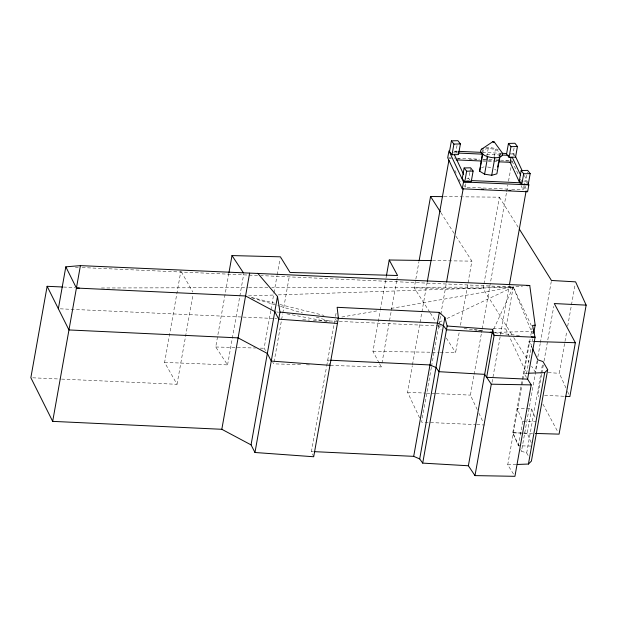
<?xml version="1.0" encoding="UTF-8"?>
<svg xmlns="http://www.w3.org/2000/svg" width="617" height="617" viewBox="0 0 617 617"><rect width="100%" height="100%" fill="white"/><g stroke="black" fill="none" stroke-linecap="round" stroke-linejoin="round"><path stroke-width="0.46" stroke-dasharray="3.08 2.31" d="M482.91 152.908L483.072 149.769L488.232 148.327L495.366 149.43L499.469 151.921M61.623 379.1L177.025 384.298L164.6 362.434L180.881 271.01M177.025 384.298L192.974 294.764M164.6 362.434L227.573 364.894L215.719 346.993L228.814 273.485M227.573 364.894L239.658 297.032M239.828 296.091L243.854 273.47M265.549 350.579L264.107 348.235L270.817 310.536M270.986 309.595L273.84 293.576M274.01 292.635L277.033 275.668M277.195 274.727L280.049 258.708M274.071 361.978L282.632 313.906M282.802 312.966L289.35 276.208M313.691 456.75L311.446 451.513L326.555 366.691M326.725 365.75L334.036 324.712M334.198 323.786L335.031 319.128M335.517 316.382L336.327 311.847M379.093 362.842L372.938 351.412L380.157 310.891M380.327 309.942L386.373 276.015M330.396 365.48L381.291 366.93L381.792 364.099M381.962 363.158L389.35 321.688M389.52 320.747L391.193 311.323M391.363 310.382L396.569 281.167M396.739 280.218L397.41 276.455M429.771 312.163L414.277 287.923L418.974 261.539M419.599 417.886L407.582 392.289L412.303 365.773M412.472 364.824L421.75 312.75M421.92 311.801L427.141 282.447M457.49 153.286L455.986 151.35L457.089 145.126M431.383 367.231L421.596 422.151L475.869 424.604M431.553 366.29L438.803 325.568M438.972 324.627L440.654 315.156M440.823 314.207L446.392 282.964M507.884 189.134L465.187 187.206L465.796 183.773M470.216 180.403L468.712 178.467L469.822 172.243M469.977 171.356L470.455 168.688M482.749 151.597L483.072 149.769M486.119 160.212L486.605 157.474M486.767 156.556L488.232 148.327M440.222 352.346L455.601 352.554L459.295 331.823M460.475 325.221L471.889 261.138L455.87 236.095M494.063 156.741L495.366 149.43M499.639 156.078L500.294 152.422L500.132 155.561L496.693 156.517M511.694 334.329L483.103 288.602L483.774 284.83M483.944 283.889L499.392 197.178L463.058 196.823M514.539 155.862L513.036 153.926L514.138 147.702M477.226 409.634L470.416 395.127L473.956 375.236M474.126 374.295L481.376 333.573M481.545 332.632L482.054 329.786M482.224 328.846L506.511 192.489M506.68 191.548L507.86 184.915M508.531 181.128L511.061 166.922M511.74 163.135L512.079 161.245L503.511 160.86M513.953 155.569L514.262 153.857L510.421 153.679M511.678 189.303L523.062 189.82L524.28 182.964M527.265 182.979L525.761 181.043L527.342 172.151M492.027 382.378L509.226 285.794M532.733 338.872L526.594 373.324L505.763 328.938L513.236 286.944L522.522 286.118M530.736 446.052L518.38 445.806L512.758 432.779L529.047 341.355L532.826 341.471M513.483 474.018L507.722 464.84L521.82 385.671M521.99 384.73L530.142 338.972M530.805 335.247L532.085 328.082M518.38 445.806L522.722 421.426L517.1 408.4L531.569 408.878L535.178 417.439M537.191 360.583L535.178 371.897L531.599 366.182M537.862 356.819L540.214 343.623M540.376 342.682L551.289 281.421M528.106 455.415L526.694 452.978L521.496 451.212L537.615 360.737M531.198 442.667L527.226 433.257L531.569 408.878M526.694 452.978L542.474 364.385M541.68 374.234L537.985 394.973L538.88 396.638M541.849 373.293L543.361 364.809M544.032 361.038L553.765 306.379M565.951 387.931L559.303 373.277L566.853 330.866M567.694 326.154L575.252 283.743M493.754 328.954L513.221 287.036L261.145 275.614M439.173 322.221L442.613 320.578M446.924 318.534L513.221 287.036L531.314 325.575M481.538 167.577L484.114 166.852M341.826 317.038L377.805 310.737M391.062 308.415L513.221 287.036L531.468 331.522L532.818 333.674M534.06 331.422L494.047 332.401M527.774 373.277L524.003 373.424L527.604 379.154M507.722 464.84L516.198 464.508M248.45 295.882L273.485 295.042M278.298 294.88L513.221 287.036L271.735 287.591M454.135 151.404L455.986 151.35M510.259 154.003L513.036 153.926M466.861 178.514L468.712 178.467M520.208 181.197L522.985 181.12M523.91 181.09L525.761 181.043M101.435 287.985L247.679 287.653M248.643 287.645L267.886 287.599M443.939 196.638L462.102 196.815M414.277 287.923L483.103 288.602M432.478 260.59L471.889 261.138M372.938 351.412L439.265 352.33M522.722 421.426L536.034 421.696M215.719 346.993L255.561 348.019M260.305 348.142L264.107 348.235M300.626 364.624L273.732 363.86L272.768 362.295M306.387 364.794L311.184 364.932M519.113 446.184L512.758 432.779L523.154 433.08M524.103 433.111L532.61 433.358M512.758 432.779L527.226 433.257M454.706 151.165L457.59 151.296M482.563 152.422L500.811 153.247M453.495 152.839L457.29 153.016M486.705 154.343L500.935 154.983M448.682 157.805L456.372 158.153M457.328 158.191L479.424 159.194M483.265 159.363L488.062 159.579M489.026 159.626L494.788 159.888M495.752 159.926L499.593 160.104M500.557 160.15L512.079 160.667M449.238 158.407L451.143 158.492M457.806 158.793L459.711 158.877M469.236 159.309L476.848 159.656M482.563 159.911L487.322 160.127M488.278 160.165L494.942 160.466M495.891 160.513L497.796 160.597M482.633 161.068L487.376 161.284M488.325 161.322L497.819 161.754M466.406 180.349L469.252 180.48M75.436 267.269L78.32 267.4M82.169 267.57L260.173 275.606M63.482 287.036L75.019 287.553M60.273 308.824L242.126 317.03M243.09 317.076L273.879 318.465M274.843 318.511L276.763 318.596M302.739 319.768L309.479 320.076M313.328 320.246L338.34 321.38M339.304 321.418L437.445 325.853M438.409 325.892L441.294 326.023M493.253 328.367L505.763 328.938M407.582 392.289L425.668 393.106M426.625 393.145L435.193 393.53M436.142 393.577L470.416 395.127M32.77 377.805L60.659 379.062M476.818 424.643L484.438 424.99M329.64 360.189L327.727 360.097L329.972 365.333M311.446 451.513L313.359 451.605M544.549 395.296L564.239 396.276M548.166 372.637L559.303 373.277M494.988 332.771L519.799 335.548M464.038 328.499L477.149 330.342M478.082 330.473L480.89 330.866M487.654 167.022L492.104 167.708M474.218 329.362L482.702 330.828M276.671 311.917L278.537 312.271M286.951 313.868L328.09 321.658M251.165 297.363L274.503 303.148M280.11 304.543L323.987 315.418M251.998 297.895L279.555 306.132M280.473 306.41L302.523 312.996M316.305 317.115L331.005 321.511M494.572 169.212L496.215 170.207M440.893 212.664L455.354 235.285M430.288 312.966L435.972 321.858M438.039 325.09L441.14 329.933M446.307 338.016L455.601 352.554M499.392 197.178L518.28 227.395M513.737 337.599L529.047 362.094M181.344 271.819L192.851 292.065M542.921 404.135L558.169 432.471M379.532 363.66L381.291 366.93M529.047 341.355L532.224 348.065M520.702 449.538L521.496 451.212M524.381 175.413L527.62 182.308M524.774 185.717L527.612 191.756M512.079 161.245L518.882 175.752M520.486 179.161L521.288 180.874M523.694 185.987L526.093 191.108M521.041 185.524L523.062 189.82M464.377 185.486L465.187 187.206M454.845 170.354L456.85 174.619M458.855 178.884L460.853 183.149M478.831 413.043L482.833 421.581M567.517 391.386L569.082 394.834M335.563 319.066L336.358 320.917M485.695 147.694A11.152 4.82 10.1 0 1 498.281 149.746"/><path stroke-width="0.93" d="M499.971 156.471L496.87 173.847L491.718 175.282L484.584 174.187L479.656 171.194L482.425 153.425M62.518 286.99L47.131 286.303L30.85 377.72L52.676 421.365L221.819 429.293L251.05 444.88L254.968 452.492L313.691 456.75L338.386 318.094L337.137 307.305L439.343 312.41L444.888 317.454L447.132 326.023L422.714 463.112L468.38 465.766L474.997 475.607L514.925 476.316L531.214 384.9L527.365 378.776M58.353 308.731L65.818 266.837L80.418 265.626L529.756 285.478L535.17 325.159L533.728 333.28M52.676 421.365L80.418 265.626M228.976 272.544L232 255.577L280.388 256.819L290.021 272.444L397.572 275.506L389.227 259.996L431.514 260.582M221.819 429.293L249.623 273.208M251.05 444.88L277.496 296.438L257.69 273.246M254.968 452.492L279.979 312.086L277.496 296.438M386.543 275.074L389.227 259.996M419.144 260.59L430.558 196.507L442.983 196.63M451.405 140.861L449.508 151.527L452.022 154.767L458.5 154.582L460.398 143.915L457.883 140.684L451.405 140.861L453.919 144.1L452.022 154.767M427.311 281.499L448.906 160.297M464.131 167.978L462.233 178.645L464.748 181.876L471.226 181.699L473.123 171.032L470.609 167.801L464.131 167.978L466.645 171.21L464.748 181.876M422.714 463.112L419.691 458.925L413.698 456.356L439.343 312.41M462.295 188.81L463.514 181.953L448.945 150.903L447.726 157.759L462.295 188.81L527.612 191.756L528.831 184.899L528.021 183.172M446.561 282.015L463.259 188.27M419.691 458.925L444.888 317.454M479.656 171.194L482.749 153.818M484.584 174.187L487.677 156.818M491.718 175.282L494.811 157.913M497.688 167.053L498.497 162.479M498.829 160.651L499.153 158.824M508.454 143.437L506.557 154.103L509.064 157.343L515.542 157.158L517.447 146.491L514.933 143.26L508.454 143.437L510.969 146.676L509.064 157.343M519.83 182.94L510.151 162.31L511.061 157.165M468.38 465.766L492.682 329.339L447.132 326.023M521.18 170.554L519.283 181.221L521.789 184.452L528.275 184.275L530.173 173.608L527.658 170.377L521.18 170.554L523.694 173.786L521.789 184.452M474.997 475.607L491.286 384.19L484.661 374.349L439.003 371.689L435.972 367.501L429.987 364.94L330.596 360.235M509.395 284.853L526.093 191.108M517.139 464.478L528.437 464.038L544.718 372.614L547.695 369.683L542.975 361.562L537.785 359.796L532.618 348.898M547.695 369.683L531.407 461.107L528.437 464.038M565.18 396.322L569.869 396.561L586.15 305.137L554.274 303.549L575.352 342.72L559.071 434.137L535.44 433.442M492.728 141.74C493.608 143.491 495.297 141.1 492.728 141.74L481.522 149.245M535.17 325.159L532.54 325.498L535.07 337.26L527.604 379.154L486.659 377.311L494.117 335.409L492.682 329.339M527.041 285.717L529.756 285.478M528.715 373.239L544.718 372.614M453.919 144.1L460.398 143.915M510.969 146.676L517.447 146.491M466.645 171.21L473.123 171.032M523.694 173.786L530.173 173.608M65.818 266.837L76.423 288.046L79.308 288.039M491.286 384.19L531.214 384.9M533.767 341.494L575.352 342.72M458.547 151.335L481.599 152.376M501.775 153.294L506.58 153.51M458.238 153.055L482.91 154.173M501.883 155.029L508.524 155.33M456.071 159.872L481.684 161.029M498.767 161.801L510.151 162.31M471.149 180.565L521.434 182.833M463.514 181.953L528.831 184.899M481.345 189.087L483.25 189.172M508.956 190.337L510.861 190.422M76.423 288.046L245.566 295.975L274.796 311.562L278.714 319.174L337.437 323.431M338.062 318.333L437.453 323.038L443.438 325.606L446.469 329.786L492.127 332.447L494.117 335.409L535.07 337.26L531.252 336.828M314.315 451.652L413.698 456.356M329.972 365.333L271.249 361.076L267.338 353.464L238.1 337.877L68.957 329.948L47.131 286.303M279.979 312.086L338.386 318.094M490.253 332.185L492.127 332.447M494.294 141.979L501.868 152.376A11.152 4.82 10.1 0 1 497.302 157.659A11.152 4.82 10.1 0 1 483.312 154.682A11.152 4.82 10.1 0 1 483.026 148.365M232 255.577L243.337 272.691M430.558 196.507L440.376 211.855M519.298 229.03L551.459 280.473L575.584 281.853L586.15 305.137M515.473 156.44L521.951 170.238M512.179 157.173L520.648 175.228M454.305 154.559L463.583 174.333"/></g></svg>
